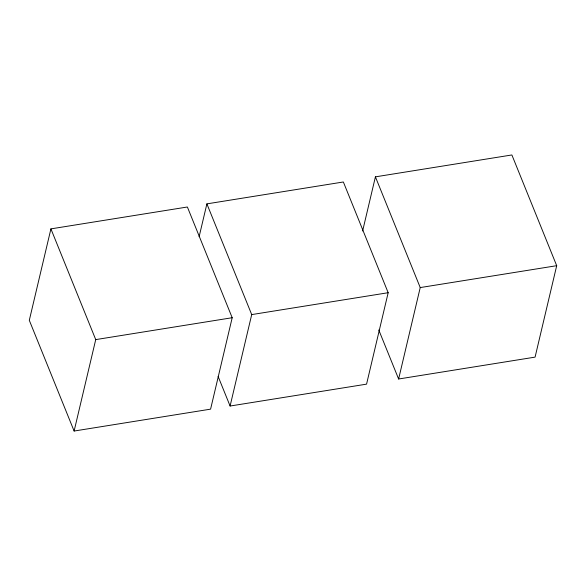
<?xml version="1.0" encoding="UTF-8"?>
<svg xmlns="http://www.w3.org/2000/svg" width="586" height="586" viewBox="0 0 586 586"><rect width="100%" height="100%" fill="white"/><g stroke="black" fill="none" stroke-linecap="round" stroke-linejoin="round"><path stroke-width="0.88" d="M50.916 228.877L29.3 320.308L74.114 431.04L210.586 409.153L232.195 317.722L187.381 206.997L50.916 228.877L95.73 339.609L74.114 431.04M199.123 236.715L206.887 203.869L343.359 181.982L388.174 292.714L366.565 384.145L230.093 406.025L218.117 376.446M230.093 406.025L251.709 314.594L206.887 203.869M362.617 230.994L375.414 176.847L511.886 154.96L556.7 265.692L535.084 357.123L398.619 379.003L378.776 329.977M398.619 379.003L420.228 287.572L375.414 176.847M95.73 339.609L232.195 317.722M251.709 314.594L388.174 292.714M420.228 287.572L556.7 265.692"/></g></svg>
